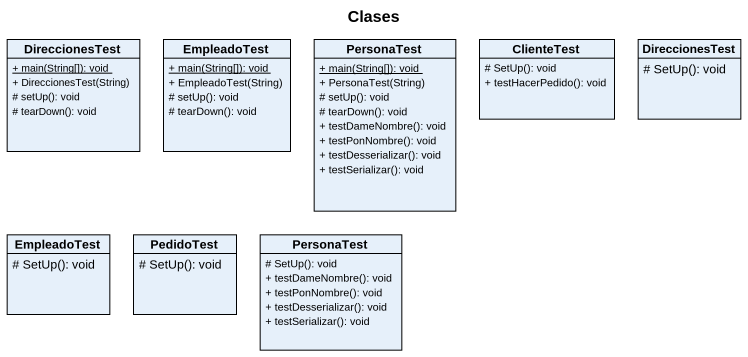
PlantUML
@startuml
title Clases
hide circle
hide empty members
skinparam classAttributeIconSize 0
class DireccionesTest {
  {static} + main(String[]): void
  + DireccionesTest(String)
  # setUp(): void
  # tearDown(): void
}
class EmpleadoTest {
  {static} + main(String[]): void
  + EmpleadoTest(String)
  # setUp(): void
  # tearDown(): void
}
class PersonaTest {
  {static} + main(String[]): void
  + PersonaTest(String)
  # setUp(): void
  # tearDown(): void
  + testDameNombre(): void
  + testPonNombre(): void
  + testDesserializar(): void
  + testSerializar(): void
}
class ClienteTest {
  # SetUp(): void
  + testHacerPedido(): void
}
class "DireccionesTest" as DireccionesTest_2 {
  # SetUp(): void
}
class "EmpleadoTest" as EmpleadoTest_2 {
  # SetUp(): void
}
class PedidoTest {
  # SetUp(): void
}
class "PersonaTest" as PersonaTest_2 {
  # SetUp(): void
  + testDameNombre(): void
  + testPonNombre(): void
  + testDesserializar(): void
  + testSerializar(): void
}
@enduml
